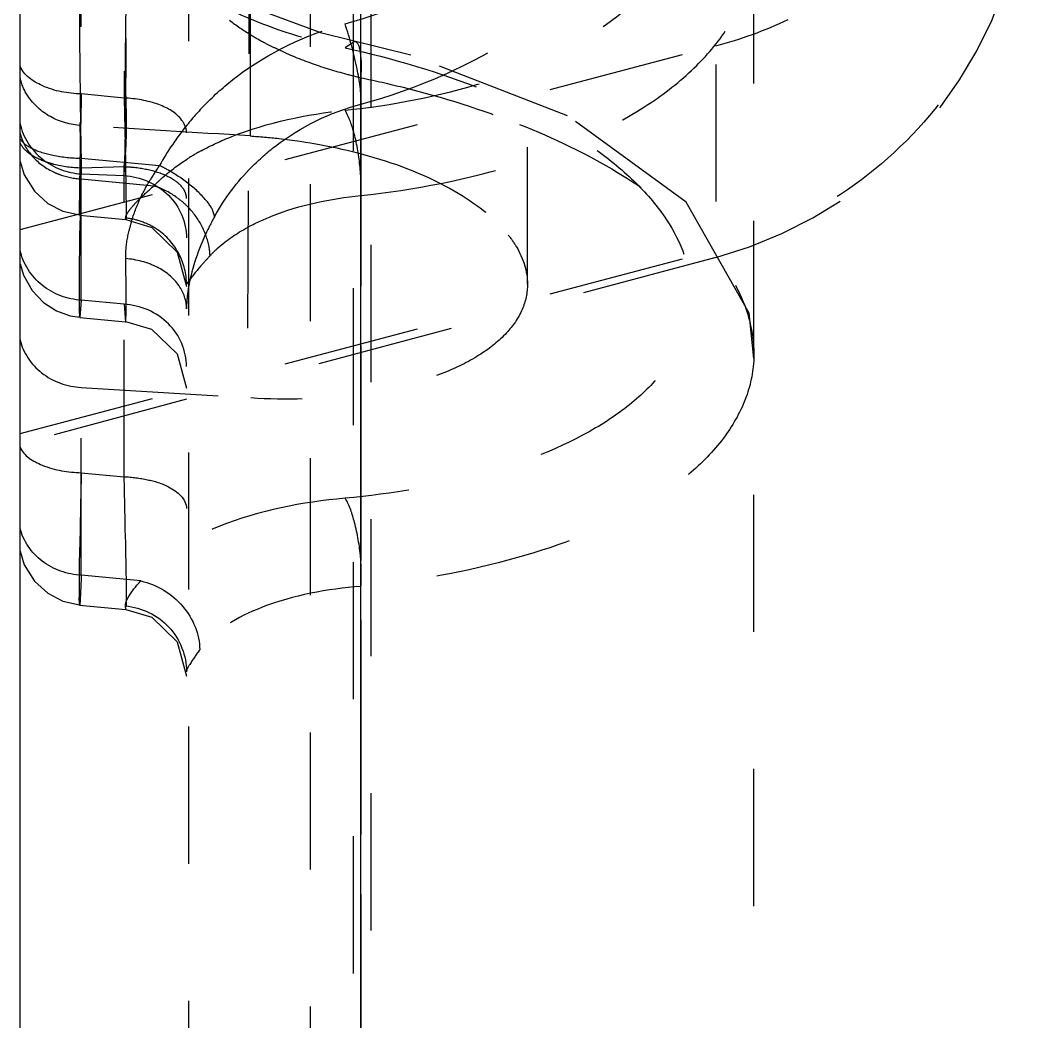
# Model space of a CAD drawing. Header units: millimetres. Extents: x 3400 to 4389, y -3437 to -1630.
# Drawn here: x 4182.7 to 4194.7, y -1994.78 to -1982.84 of the extents above; entities that cross this region are included whole.
import ezdxf

# ---------------------------------------------------------------- set-up
doc = ezdxf.new("R2010")
doc.units = ezdxf.units.MM
doc.header["$LTSCALE"] = 16.335
doc.linetypes.add('HIDDEN', pattern=[0.2, 0.1, -0.1])
doc.layers.get('0').update_dxf_attribs({"linetype": 'CONTINUOUS'})
doc.layers.add('DEFAULT_2', color=8, linetype='HIDDEN')

msp = doc.modelspace()

# ---------------------------------------------------------------- linework, layer by layer
at = {"color": 7, "linetype": 'Continuous'}
msp.add_line((4182.698, -2005.095), (4182.698, -1947.8), dxfattribs=at)
at = {"layer": 'DEFAULT_2', "color": 8, "linetype": 'HIDDEN'}
for p, q in [((4186.154, -1821.443), (4186.154, -2230.079)), ((4186.88, -1822.169), (4186.88, -2229.352)), ((4186.667, -1822.682), (4186.667, -2228.84)), ((4184.709, -1824.642), (4184.698, -2236.576)), ((4186.761, -1856.965), (4186.761, -2042.334)), ((4186.761, -2043.333), (4186.761, -1859.109)), ((4191.445, -2189.417), (4191.445, -1863.401)), ((4186.76, -1998.977), (4186.76, -1869.838)), ((4190.992, -1947.43), (4190.992, -1985.667)), ((4183.427, -1989.455), (4183.427, -1966.72)), ((4185.444, -1984.22), (4185.444, -1970.107)), ((4188.746, -1985.986), (4188.746, -1971.62)), ((4186.761, -2089.762), (4186.761, -1971.862)), ((4186.76, -2120.591), (4186.76, -1976.201)), ((4185.444, -1978.341), (4185.405, -1987.34)), ((4186.761, -2109.517), (4186.761, -1978.364)), ((4183.938, -1980.182), (4183.938, -1983.768)), ((4186.761, -1980.186), (4186.761, -2015.269)), ((4186.761, -1980.348), (4186.761, -2024.201)), ((4186.682, -1983.093), (4186.571, -1983.171)), ((4186.683, -1983.093), (4186.682, -1983.093)), ((4182.698, -1985.335), (4190.992, -1983.146)), ((4186.761, -1983.525), (4186.761, -1984.402)), ((4183.938, -1983.768), (4183.427, -1983.719)), ((4186.76, -1983.84), (4186.76, -2024.206)), ((4183.427, -1984.486), (4184.359, -1984.571)), ((4183.938, -1984.589), (4183.427, -1984.603)), ((4183.427, -1984.672), (4183.938, -1984.692)), ((4183.938, -1988.281), (4183.938, -1984.589)), ((4183.427, -1984.732), (4184.292, -1984.815)), ((4183.028, -1985.023), (4183.206, -1985.116)), ((4183.206, -1985.116), (4183.406, -1985.161)), ((4183.406, -1985.163), (4183.959, -1985.216)), ((4183.406, -1985.163), (4183.406, -1985.163)), ((4183.41, -1985.46), (4183.413, -1985.232)), ((4183.959, -1985.216), (4183.956, -1985.198)), ((4183.959, -1985.216), (4184.269, -1985.311)), ((4183.959, -1985.216), (4183.959, -1985.216)), ((4184.269, -1985.311), (4184.571, -1985.604)), ((4182.698, -1987.767), (4190.992, -1985.579)), ((4184.571, -1985.604), (4184.682, -1986.012)), ((4190.992, -1985.667), (4182.698, -1987.889)), ((4182.698, -1985.743), (4182.738, -1985.879)), ((4182.738, -1985.879), (4182.84, -1986.061)), ((4183.427, -1986.178), (4183.41, -1986.384)), ((4183.938, -1986.224), (4183.427, -1986.178)), ((4183.938, -1986.224), (4183.955, -1986.433)), ((4183.41, -1986.384), (4183.955, -1986.433)), ((4183.955, -1986.43), (4184.266, -1986.524)), ((4183.955, -1986.433), (4183.955, -1986.433)), ((4184.266, -1986.524), (4184.57, -1986.816)), ((4184.57, -1986.816), (4184.682, -1987.226)), ((4191.445, -1986.815), (4191.444, -1986.874)), ((4183.427, -1987.217), (4185.449, -1987.342)), ((4183.427, -1988.233), (4183.938, -1988.281)), ((4184.136, -1989.523), (4183.427, -1989.455)), ((4186.761, -2119.504), (4186.761, -1989.589)), ((4183.407, -1989.81), (4183.958, -1989.862)), ((4183.407, -1989.81), (4183.407, -1989.81)), ((4183.958, -1989.862), (4183.953, -1989.821)), ((4183.958, -1989.861), (4184.268, -1989.956)), ((4183.958, -1989.862), (4183.958, -1989.862)), ((4184.268, -1989.956), (4184.571, -1990.249)), ((4184.571, -1990.249), (4184.682, -1990.657))]:
    msp.add_line(p, q, dxfattribs=at)
for points in [[(4187.355, -1983.257), (4186.294, -1982.996), (4185.521, -1982.71), (4185.017, -1982.41)], [(4191.444, -1986.873), (4191.39, -1986.332), (4190.638, -1985.007), (4189.221, -1983.978), (4187.355, -1983.257)], [(4182.698, -1984.523), (4182.748, -1984.682), (4182.869, -1984.878), (4183.028, -1985.023)], [(4182.84, -1986.061), (4182.975, -1986.203), (4183.13, -1986.303), (4183.293, -1986.362), (4183.411, -1986.381)], [(4182.698, -1989.169), (4182.748, -1989.329), (4182.87, -1989.525), (4183.029, -1989.67), (4183.208, -1989.762), (4183.407, -1989.808)]]:
    msp.add_lwpolyline(points, dxfattribs=at)
for centre, radius, start, end in [((4189.698, -1980.837), 5, 285, 0), ((4301.686, -1982.292), 118.282, 180.01251, 180.5773), ((4189.698, -1978.252), 5.062, 284.8109, 295.1919), ((4187.143, -1980.228), 3.262, 238.599, 242.1806), ((4187.924, -1978.442), 5.214, 250.1351, 254.8893), ((4188.044, -1978.015), 5.658, 254.8442, 256.8932), ((4283.619, -1982.529), 100.213, 180.54627, 181.18633), ((4187.364, -1986.254), 3.443, 135.1641, 141.0708), ((4187.402, -1986.285), 3.492, 141.0741, 150.6027), ((4186.168, -1986.813), 2.75, 118.5037, 122.5658), ((4360.606, -1988.045), 177.215, 178.84913, 179.09028), ((4183.884, -1986.235), 1.647, 83.8242, 88.1129), ((4186.775, -1986.245), 2.939, 145.2725, 149.2678), ((4183.99, -1985.77), 0.999, 42.9246, 49.537), ((4185.753, -1985.764), 1.806, 163.1626, 166.5726), ((4183.857, -1986.051), 0.86, 56.5155, 70.7393), ((4135.228, -1986.323), 48.734, 0.3357, 0.7539), ((4164.953, -1986.167), 19.008, 359.7671, 0.39), ((4348.934, -1991.795), 165.546, 178.7669, 179.07616), ((4090.653, -1990.453), 93.311, 0.88026, 1.33367)]:
    msp.add_arc(centre, radius, start, end, dxfattribs=at)
msp.add_ellipse((4167.378, -2046.698), major_axis=(1923.82, -118.676), ratio=0.032931, start_param=7.846624, end_param=7.847671, dxfattribs=at)
for points, knots in [([(4186.761, -1983.84), (4187.428, -1983.66), (4188.701, -1983.101), (4190.235, -1981.729), (4191.22, -1979.963), (4191.445, -1978.641), (4191.445, -1977.989)], [0, 0, 0, 0, 0.258244, 0.509971, 0.756394, 1, 1, 1, 1]), ([(4194.698, -1978.39), (4194.698, -1978.925), (4194.518, -1980.005), (4193.734, -1981.445), (4192.524, -1982.56), (4191.516, -1983.008), (4190.992, -1983.146)], [0, 0, 0, 0, 0.248554, 0.497863, 0.748364, 1, 1, 1, 1]), ([(4183.427, -1980.793), (4183.412, -1981.556), (4183.4, -1982.638), (4183.407, -1983.931), (4183.416, -1984.461), (4183.427, -1984.672)], [0, 0, 0, 0, 0.590183, 0.836572, 1, 1, 1, 1]), ([(4194.698, -1980.823), (4194.698, -1981.357), (4194.518, -1982.437), (4193.734, -1983.877), (4192.524, -1984.992), (4191.516, -1985.441), (4190.992, -1985.579)], [0, 0, 0, 0, 0.248554, 0.497863, 0.748364, 1, 1, 1, 1]), ([(4186.571, -1982.883), (4187.153, -1982.726), (4188.265, -1982.238), (4189.175, -1981.431), (4189.544, -1980.971)], [0, 0, 0, 0, 0.505708, 1, 1, 1, 1]), ([(4186.571, -1983.913), (4187.135, -1983.854), (4188.178, -1983.654), (4189.521, -1983.088), (4190.329, -1982.369), (4190.65, -1981.712), (4190.702, -1981.378), (4190.701, -1981.216)], [0, 0, 0, 0, 0.319705, 0.593117, 0.81326, 0.908827, 1, 1, 1, 1]), ([(4183.938, -1984.692), (4183.947, -1984.543), (4183.954, -1984.173), (4183.965, -1983.236), (4183.961, -1982.449), (4183.954, -1981.882)], [0, 0, 0, 0, 0.159782, 0.394574, 1, 1, 1, 1]), ([(4186.76, -1984.931), (4187.398, -1984.861), (4188.573, -1984.636), (4189.903, -1984.075), (4190.698, -1983.474), (4191.118, -1982.995), (4191.381, -1982.474), (4191.444, -1982.103), (4191.445, -1981.923)], [0, 0, 0, 0, 0.320648, 0.594495, 0.711782, 0.815851, 0.910198, 1, 1, 1, 1]), ([(4183.956, -1983.505), (4183.952, -1983.221), (4183.962, -1982.845), (4183.962, -1982.468), (4183.961, -1982.376)], [0, 0, 0, 0, 0.75425, 1, 1, 1, 1]), ([(4184.586, -1982.342), (4184.85, -1982.542), (4185.494, -1982.885), (4186.19, -1983.089), (4186.571, -1983.171)], [0, 0, 0, 0, 0.459469, 1, 1, 1, 1]), ([(4184.922, -1983.826), (4185.033, -1983.714), (4185.513, -1983.294), (4186.108, -1983.01), (4186.571, -1982.883)], [0, 0, 0, 0, 0.247455, 1, 1, 1, 1]), ([(4186.761, -1983.84), (4186.768, -1983.7), (4186.71, -1983.374), (4186.63, -1983.059), (4186.571, -1982.883)], [0, 0, 0, 0, 0.430489, 1, 1, 1, 1]), ([(4185.621, -1983.113), (4185.662, -1983.134), (4185.835, -1983.221), (4186.014, -1983.296), (4186.152, -1983.346)], [0, 0, 0, 0, 0.240043, 1, 1, 1, 1]), ([(4186.761, -1983.525), (4186.768, -1983.426), (4186.775, -1983.297), (4186.733, -1983.104), (4186.683, -1983.093)], [0, 0, 0, 0, 0.659784, 1, 1, 1, 1]), ([(4186.571, -1983.171), (4187.137, -1983.293), (4188.176, -1983.599), (4189.341, -1984.184), (4190.039, -1984.757), (4190.504, -1985.297), (4190.758, -1985.943), (4190.646, -1986.564), (4190.412, -1986.992), (4190.041, -1987.382), (4189.337, -1987.871), (4188.162, -1988.312), (4187.132, -1988.486), (4186.571, -1988.537)], [0, 0, 0, 0, 0.164885, 0.307118, 0.367524, 0.4208, 0.509944, 0.55203, 0.596839, 0.646948, 0.703865, 0.839589, 1, 1, 1, 1]), ([(4183.427, -1983.719), (4183.268, -1983.714), (4182.998, -1983.669), (4182.741, -1983.497), (4182.698, -1983.388)], [0, 0, 0, 0, 0.575651, 1, 1, 1, 1]), ([(4183.938, -1984.589), (4183.95, -1984.504), (4183.979, -1984.143), (4183.959, -1983.781), (4183.956, -1983.505)], [0, 0, 0, 0, 0.235973, 1, 1, 1, 1]), ([(4186.761, -1983.525), (4186.929, -1983.56), (4187.57, -1983.706), (4188.2, -1983.903), (4188.652, -1984.082)], [0, 0, 0, 0, 0.261194, 1, 1, 1, 1]), ([(4183.427, -1983.719), (4183.423, -1983.918), (4183.417, -1984.2), (4183.41, -1984.551), (4183.407, -1984.759), (4183.405, -1984.925), (4183.403, -1985.037), (4183.404, -1985.101), (4183.403, -1985.134), (4183.407, -1985.148), (4183.404, -1985.161), (4183.406, -1985.161)], [0, 0, 0, 0, 0.413931, 0.585789, 0.731015, 0.847213, 0.931924, 0.961701, 0.982926, 0.99566, 1, 1, 1, 1]), ([(4183.427, -1984.095), (4183.299, -1984.087), (4183.05, -1984.019), (4182.856, -1983.845), (4182.79, -1983.743)], [0, 0, 0, 0, 0.512484, 1, 1, 1, 1]), ([(4184.682, -1984.181), (4184.682, -1984.129), (4184.609, -1983.968), (4184.328, -1983.816), (4184.078, -1983.773), (4183.938, -1983.768)], [0, 0, 0, 0, 0.172236, 0.539057, 1, 1, 1, 1]), ([(4183.938, -1983.768), (4183.943, -1983.968), (4183.949, -1984.252), (4183.955, -1984.605), (4183.958, -1984.815), (4183.96, -1984.981), (4183.962, -1985.092), (4183.961, -1985.156), (4183.962, -1985.189), (4183.958, -1985.203), (4183.961, -1985.216), (4183.959, -1985.216)], [0, 0, 0, 0, 0.414312, 0.58733, 0.732704, 0.848271, 0.93217, 0.961718, 0.982888, 0.995646, 1, 1, 1, 1]), ([(4184.855, -1984.397), (4184.973, -1984.333), (4185.517, -1984.084), (4186.111, -1983.962), (4186.571, -1983.913)], [0, 0, 0, 0, 0.225322, 1, 1, 1, 1]), ([(4185.46, -1984.588), (4185.548, -1984.499), (4185.926, -1984.166), (4186.395, -1983.937), (4186.761, -1983.84)], [0, 0, 0, 0, 0.247832, 1, 1, 1, 1]), ([(4186.75, -1984.596), (4186.737, -1984.46), (4186.698, -1984.227), (4186.621, -1983.999), (4186.571, -1983.913)], [0, 0, 0, 0, 0.576456, 1, 1, 1, 1]), ([(4182.698, -1984.077), (4182.733, -1984.237), (4182.928, -1984.541), (4183.261, -1984.661), (4183.427, -1984.672)], [0, 0, 0, 0, 0.497598, 1, 1, 1, 1]), ([(4182.698, -1984.185), (4182.721, -1984.281), (4182.821, -1984.471), (4182.992, -1984.598), (4183.089, -1984.645)], [0, 0, 0, 0, 0.477419, 1, 1, 1, 1]), ([(4188.652, -1984.082), (4189.055, -1984.242), (4189.786, -1984.589), (4190.69, -1985.248), (4191.286, -1985.989), (4191.445, -1986.556), (4191.445, -1986.815)], [0, 0, 0, 0, 0.316575, 0.587904, 0.810817, 1, 1, 1, 1]), ([(4182.698, -1984.252), (4182.726, -1984.303), (4182.86, -1984.391), (4183.001, -1984.431), (4183.089, -1984.449)], [0, 0, 0, 0, 0.393257, 1, 1, 1, 1]), ([(4182.842, -1984.453), (4182.824, -1984.442), (4182.767, -1984.401), (4182.718, -1984.347), (4182.698, -1984.301)], [0, 0, 0, 0, 0.29254, 1, 1, 1, 1]), ([(4185.44, -1984.22), (4185.555, -1984.227), (4186.006, -1984.267), (4186.454, -1984.349), (4186.781, -1984.437)], [0, 0, 0, 0, 0.253211, 1, 1, 1, 1]), ([(4186.781, -1984.437), (4187.142, -1984.535), (4187.771, -1984.766), (4188.33, -1985.166), (4188.514, -1985.396)], [0, 0, 0, 0, 0.559803, 1, 1, 1, 1]), ([(4183.101, -1984.559), (4183.077, -1984.552), (4182.987, -1984.526), (4182.899, -1984.489), (4182.842, -1984.453)], [0, 0, 0, 0, 0.269884, 1, 1, 1, 1]), ([(4184.292, -1984.815), (4184.32, -1984.786), (4184.442, -1984.668), (4184.579, -1984.566), (4184.688, -1984.496)], [0, 0, 0, 0, 0.2369, 1, 1, 1, 1]), ([(4183.089, -1984.645), (4183.116, -1984.659), (4183.224, -1984.704), (4183.34, -1984.727), (4183.427, -1984.732)], [0, 0, 0, 0, 0.257657, 1, 1, 1, 1]), ([(4184.682, -1984.966), (4184.682, -1984.936), (4184.658, -1984.847), (4184.528, -1984.728), (4184.399, -1984.674), (4184.323, -1984.65)], [0, 0, 0, 0, 0.176769, 0.52505, 1, 1, 1, 1]), ([(4184.712, -1984.794), (4184.629, -1984.729), (4184.512, -1984.652), (4184.389, -1984.586), (4184.359, -1984.571)], [0, 0, 0, 0, 0.757785, 1, 1, 1, 1]), ([(4186.761, -1984.931), (4186.762, -1984.906), (4186.764, -1984.794), (4186.759, -1984.682), (4186.75, -1984.596)], [0, 0, 0, 0, 0.228466, 1, 1, 1, 1]), ([(4183.41, -1985.125), (4183.411, -1985.106), (4183.418, -1984.975), (4183.423, -1984.844), (4183.427, -1984.732)], [0, 0, 0, 0, 0.148025, 1, 1, 1, 1]), ([(4183.938, -1984.692), (4184.131, -1984.705), (4184.515, -1984.863), (4184.682, -1985.251), (4184.682, -1985.435)], [0, 0, 0, 0, 0.512227, 1, 1, 1, 1]), ([(4185.015, -1985.182), (4185.009, -1985.117), (4184.913, -1984.968), (4184.792, -1984.856), (4184.712, -1984.794)], [0, 0, 0, 0, 0.390287, 1, 1, 1, 1]), ([(4184.101, -1984.991), (4184.115, -1984.977), (4184.176, -1984.916), (4184.241, -1984.859), (4184.292, -1984.815)], [0, 0, 0, 0, 0.221923, 1, 1, 1, 1]), ([(4184.638, -1985.01), (4184.611, -1984.987), (4184.506, -1984.906), (4184.386, -1984.844), (4184.292, -1984.815)], [0, 0, 0, 0, 0.264591, 1, 1, 1, 1]), ([(4183.989, -1985.122), (4183.996, -1985.112), (4184.03, -1985.066), (4184.069, -1985.024), (4184.101, -1984.991)], [0, 0, 0, 0, 0.202298, 1, 1, 1, 1]), ([(4185.407, -1985.31), (4185.5, -1985.259), (4185.928, -1985.062), (4186.398, -1984.966), (4186.76, -1984.931)], [0, 0, 0, 0, 0.225737, 1, 1, 1, 1]), ([(4183.406, -1985.161), (4183.409, -1985.16), (4183.406, -1985.143), (4183.409, -1985.134), (4183.41, -1985.125)], [0, 0, 0, 0, 0.2608, 1, 1, 1, 1]), ([(4183.956, -1985.198), (4183.956, -1985.193), (4183.959, -1985.165), (4183.976, -1985.141), (4183.989, -1985.122)], [0, 0, 0, 0, 0.165266, 1, 1, 1, 1]), ([(4185.015, -1985.182), (4184.974, -1985.256), (4184.837, -1985.528), (4184.737, -1985.822), (4184.702, -1986.041)], [0, 0, 0, 0, 0.275448, 1, 1, 1, 1]), ([(4183.957, -1985.682), (4183.957, -1985.655), (4183.958, -1985.542), (4183.977, -1985.429), (4183.997, -1985.345)], [0, 0, 0, 0, 0.235892, 1, 1, 1, 1]), ([(4184.682, -1985.99), (4184.682, -1985.865), (4184.617, -1985.607), (4184.441, -1985.406), (4184.332, -1985.334)], [0, 0, 0, 0, 0.488417, 1, 1, 1, 1]), ([(4184.962, -1985.647), (4184.961, -1985.621), (4184.951, -1985.507), (4184.914, -1985.396), (4184.876, -1985.317)], [0, 0, 0, 0, 0.229644, 1, 1, 1, 1]), ([(4184.962, -1985.647), (4184.992, -1985.614), (4185.125, -1985.484), (4185.282, -1985.379), (4185.407, -1985.31)], [0, 0, 0, 0, 0.234919, 1, 1, 1, 1]), ([(4188.514, -1985.396), (4188.55, -1985.442), (4188.673, -1985.616), (4188.746, -1985.831), (4188.746, -1985.986)], [0, 0, 0, 0, 0.276587, 1, 1, 1, 1]), ([(4183.404, -1986.132), (4183.404, -1986.088), (4183.405, -1985.864), (4183.408, -1985.64), (4183.41, -1985.46)], [0, 0, 0, 0, 0.195967, 1, 1, 1, 1]), ([(4183.427, -1986.178), (4183.261, -1986.167), (4182.928, -1986.046), (4182.733, -1985.743), (4182.698, -1985.582)], [0, 0, 0, 0, 0.502402, 1, 1, 1, 1]), ([(4184.962, -1985.647), (4184.931, -1985.68), (4184.843, -1985.779), (4184.757, -1985.88), (4184.706, -1985.951)], [0, 0, 0, 0, 0.340063, 1, 1, 1, 1]), ([(4184.682, -1986.278), (4184.682, -1986.182), (4184.606, -1985.971), (4184.434, -1985.835), (4184.332, -1985.784)], [0, 0, 0, 0, 0.457665, 1, 1, 1, 1]), ([(4184.706, -1985.951), (4184.702, -1985.956), (4184.695, -1985.969), (4184.682, -1985.981), (4184.682, -1985.99)], [0, 0, 0, 0, 0.404144, 1, 1, 1, 1]), ([(4188.746, -1985.986), (4188.746, -1986.088), (4188.698, -1986.305), (4188.495, -1986.594), (4188.179, -1986.843), (4187.591, -1987.136), (4186.661, -1987.346), (4185.869, -1987.37), (4185.449, -1987.342)], [0, 0, 0, 0, 0.079423, 0.16685, 0.269015, 0.388227, 0.6737, 1, 1, 1, 1]), ([(4184.702, -1986.041), (4184.699, -1986.062), (4184.688, -1986.14), (4184.682, -1986.219), (4184.682, -1986.278)], [0, 0, 0, 0, 0.265779, 1, 1, 1, 1]), ([(4183.41, -1986.381), (4183.405, -1986.381), (4183.411, -1986.349), (4183.402, -1986.312), (4183.406, -1986.228), (4183.404, -1986.168), (4183.404, -1986.132)], [0, 0, 0, 0, 0.064842, 0.25307, 0.565051, 1, 1, 1, 1]), ([(4184.682, -1986.967), (4184.682, -1986.783), (4184.515, -1986.395), (4184.131, -1986.237), (4183.938, -1986.224)], [0, 0, 0, 0, 0.487774, 1, 1, 1, 1]), ([(4183.955, -1986.433), (4183.959, -1986.434), (4183.955, -1986.407), (4183.961, -1986.382), (4183.96, -1986.317), (4183.961, -1986.272), (4183.961, -1986.244)], [0, 0, 0, 0, 0.062892, 0.25121, 0.564098, 1, 1, 1, 1]), ([(4182.698, -1986.651), (4182.733, -1986.803), (4182.932, -1987.095), (4183.259, -1987.207), (4183.427, -1987.217)], [0, 0, 0, 0, 0.481648, 1, 1, 1, 1]), ([(4191.444, -1986.874), (4191.437, -1987.039), (4191.362, -1987.38), (4191.086, -1987.853), (4190.661, -1988.285), (4189.864, -1988.827), (4188.546, -1989.325), (4187.39, -1989.527), (4186.761, -1989.588)], [0, 0, 0, 0, 0.085426, 0.177062, 0.279658, 0.396095, 0.672912, 1, 1, 1, 1]), ([(4182.698, -1987.93), (4182.742, -1988.034), (4183.005, -1988.188), (4183.269, -1988.228), (4183.427, -1988.233)], [0, 0, 0, 0, 0.416092, 1, 1, 1, 1]), ([(4183.938, -1988.281), (4184.032, -1988.284), (4184.216, -1988.31), (4184.488, -1988.386), (4184.682, -1988.547), (4184.682, -1988.659)], [0, 0, 0, 0, 0.320213, 0.61894, 1, 1, 1, 1]), ([(4186.571, -1988.537), (4186.059, -1988.585), (4185.179, -1988.745), (4184.366, -1989.222), (4184.136, -1989.523)], [0, 0, 0, 0, 0.575872, 1, 1, 1, 1]), ([(4186.756, -1989.24), (4186.745, -1989.1), (4186.7, -1988.861), (4186.627, -1988.623), (4186.571, -1988.537)], [0, 0, 0, 0, 0.576938, 1, 1, 1, 1]), ([(4183.427, -1989.455), (4183.262, -1989.445), (4182.936, -1989.336), (4182.733, -1989.046), (4182.698, -1988.891)], [0, 0, 0, 0, 0.510381, 1, 1, 1, 1]), ([(4183.952, -1989.02), (4183.954, -1989.119), (4183.958, -1989.389), (4183.965, -1989.659), (4183.96, -1989.83)], [0, 0, 0, 0, 0.366455, 1, 1, 1, 1]), ([(4183.407, -1989.808), (4183.404, -1989.807), (4183.409, -1989.785), (4183.402, -1989.76), (4183.405, -1989.701), (4183.404, -1989.626), (4183.405, -1989.528), (4183.406, -1989.36), (4183.408, -1989.223), (4183.41, -1989.126)], [0, 0, 0, 0, 0.016326, 0.064404, 0.144523, 0.256756, 0.400138, 0.572931, 1, 1, 1, 1]), ([(4186.761, -1989.589), (4186.762, -1989.562), (4186.767, -1989.446), (4186.764, -1989.329), (4186.756, -1989.24)], [0, 0, 0, 0, 0.226967, 1, 1, 1, 1]), ([(4183.427, -1989.455), (4183.425, -1989.506), (4183.421, -1989.594), (4183.417, -1989.695), (4183.413, -1989.753), (4183.412, -1989.783), (4183.408, -1989.796), (4183.409, -1989.807), (4183.407, -1989.808)], [0, 0, 0, 0, 0.433871, 0.745956, 0.855929, 0.934981, 0.982985, 1, 1, 1, 1]), ([(4183.973, -1989.744), (4183.981, -1989.729), (4184.026, -1989.648), (4184.086, -1989.577), (4184.136, -1989.523)], [0, 0, 0, 0, 0.191285, 1, 1, 1, 1]), ([(4184.136, -1989.523), (4184.327, -1989.565), (4184.677, -1989.774), (4184.839, -1990.158), (4184.839, -1990.343)], [0, 0, 0, 0, 0.512822, 1, 1, 1, 1]), ([(4186.761, -1989.588), (4186.358, -1989.619), (4185.667, -1989.742), (4185.017, -1990.105), (4184.839, -1990.343)], [0, 0, 0, 0, 0.576309, 1, 1, 1, 1]), ([(4183.953, -1989.821), (4183.953, -1989.816), (4183.954, -1989.789), (4183.964, -1989.764), (4183.973, -1989.744)], [0, 0, 0, 0, 0.197736, 1, 1, 1, 1]), ([(4183.953, -1989.821), (4184.145, -1989.838), (4184.529, -1990.019), (4184.682, -1990.416), (4184.682, -1990.607)], [0, 0, 0, 0, 0.502303, 1, 1, 1, 1]), ([(4184.839, -1990.343), (4184.797, -1990.399), (4184.744, -1990.482), (4184.682, -1990.574), (4184.682, -1990.607)], [0, 0, 0, 0, 0.684154, 1, 1, 1, 1])]:
    msp.add_open_spline(points, degree=3, knots=knots, dxfattribs=at)
for points in [[(4185.194, -1982.84), (4185.274, -1982.902), (4185.357, -1982.959), (4185.444, -1983.012)], [(4182.79, -1983.743), (4182.747, -1983.678), (4182.715, -1983.605), (4182.698, -1983.53)], [(4183.089, -1984.449), (4183.2, -1984.472), (4183.313, -1984.483), (4183.427, -1984.486)], [(4183.427, -1984.603), (4183.317, -1984.6), (4183.207, -1984.586), (4183.101, -1984.559)], [(4184.323, -1984.65), (4184.238, -1984.624), (4184.15, -1984.607), (4184.061, -1984.597)], [(4185.015, -1985.182), (4185.134, -1984.965), (4185.286, -1984.764), (4185.46, -1984.588)], [(4184.13, -1984.965), (4184.166, -1984.889), (4184.206, -1984.815), (4184.248, -1984.743)], [(4184.025, -1985.241), (4184.053, -1985.147), (4184.089, -1985.055), (4184.13, -1984.965)], [(4184.876, -1985.317), (4184.836, -1985.235), (4184.784, -1985.157), (4184.721, -1985.09)], [(4184.141, -1985.239), (4184.081, -1985.218), (4184.019, -1985.204), (4183.956, -1985.198)], [(4184.332, -1985.784), (4184.216, -1985.726), (4184.087, -1985.691), (4183.957, -1985.682)]]:
    msp.add_open_spline(points, degree=3, dxfattribs=at)

doc.saveas('drawing.dxf')
